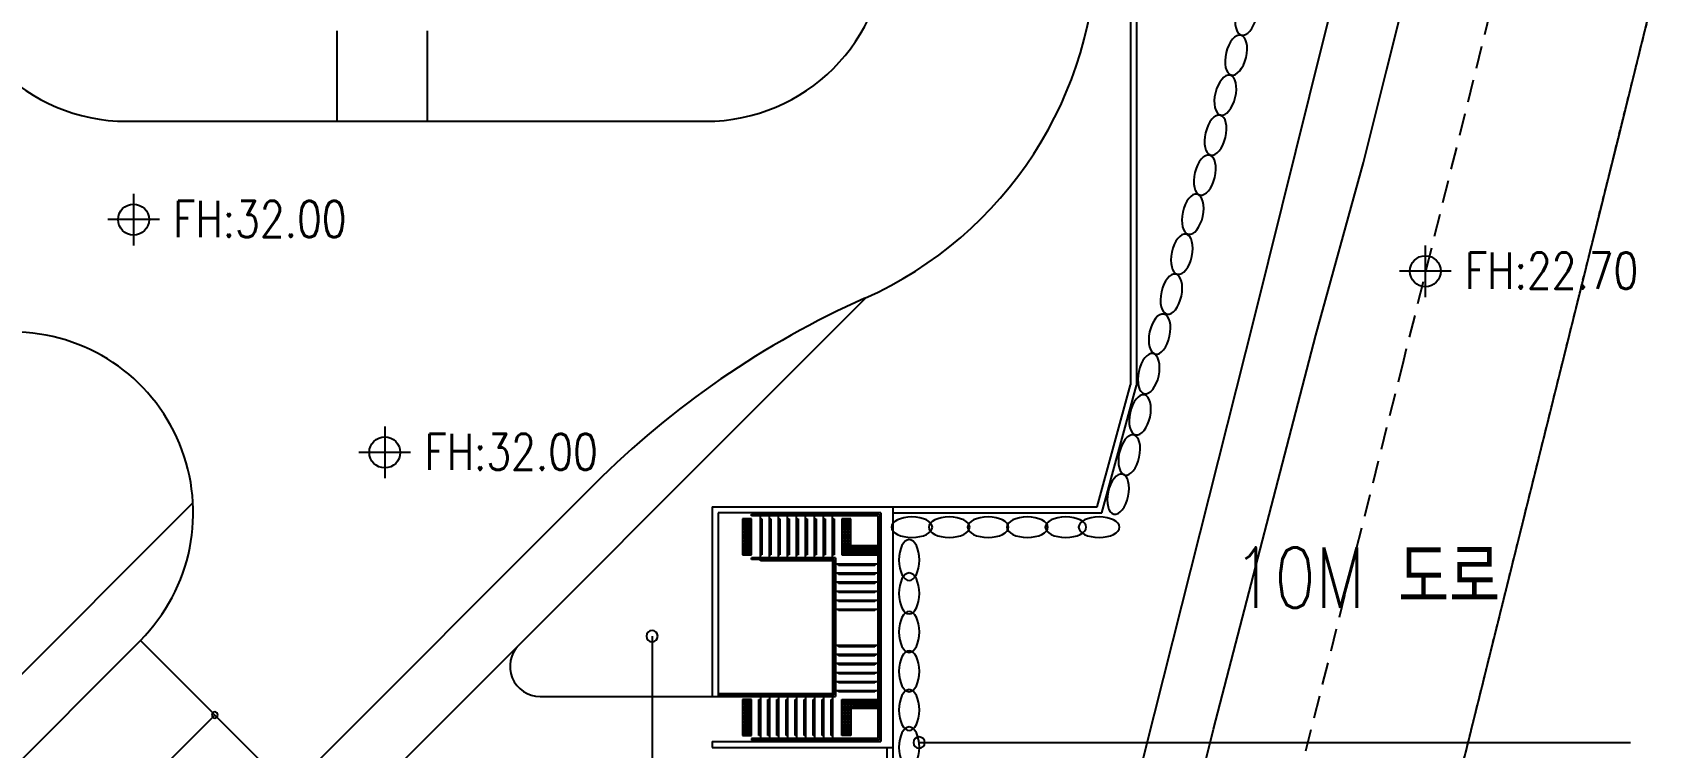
# Model space of a CAD drawing. Header units: millimetres. Extents: x 1145859089 to 1147511753, y -1047484727 to -1047247487.
# Drawn here: x 1146976145 to 1147029922, y -1047426569 to -1047402818 of the extents above; entities that cross this region are included whole.
import ezdxf
from ezdxf.enums import TextEntityAlignment as Align
from ezdxf.xclip import XClip

# ---------------------------------------------------------------- set-up
doc = ezdxf.new("R2010")
doc.units = ezdxf.units.MM
doc.header["$LTSCALE"] = 100
doc.header["$MEASUREMENT"] = 0
doc.header["$XCLIPFRAME"] = 2
doc.linetypes.add('단지배치도$0$HID', pattern=[2.3, 1.5, -0.8])
doc.linetypes.add('단지배치도$0$PHANTOM', pattern=[2.5, 1.25, -0.25, 0.25, -0.25, 0.25, -0.25])
doc.layers.get('0').update_dxf_attribs({"linetype": 'CONTINUOUS'})
for name, color, linetype in [('XREF', 135, 'CONTINUOUS'), ('단지배치도$0$S240910', 33, 'CONTINUOUS'), ('단지배치도$0$W240910', 135, 'CONTINUOUS')]:
    doc.layers.add(name, color=color, linetype=linetype)
doc.styles.add('단지배치도$0$WS1', font='romans.shx', dxfattribs={"width": 0.8, "bigfont": 'whgtxt.shx'})

# ---------------------------------------------------------------- blocks, each defined once
blk = doc.blocks.new('단지배치도$0$zw$9902')
at = {"layer": '단지배치도$0$W240910'}
for p, q in [((82901, -21000, 1673713), (82901, -43151, 1673713)), ((83101, -21200, 1673713), (83101, -43178, 1673713)), ((89305, -31741), (91163, -24270)), ((91405, -32719), (93076, -25997)), ((56520, -31400, 0), (56520, -34400, 0)), ((59520, -31400, 0), (59520, -34400, 0)), ((87031, -40875), (89305, -31741)), ((90646, -35773), (91405, -32719)), ((49540, -34400, 0), (68781, -34400, 0)), ((89055, -41502), (90646, -35773)), ((49768, -36808), (49768, -38522)), ((50625, -37665), (48911, -37665)), ((92696, -38522), (92696, -40236)), ((93554, -39379), (91839, -39379)), ((74104, -40260, 0), (45683, -68681, 0)), ((83696, -54081), (87031, -40875)), ((85653, -54592), (89055, -41502)), ((81788, -47200, 1673713), (82901, -43151, 1673713)), ((81941, -47400, 1673713), (83101, -43178, 1673713)), ((58118, -44539), (58118, -46254)), ((58975, -45397), (57260, -45397)), ((65074, -46462, 0), (43925, -67611, 0)), ((51742, -47066, 0), (29793, -69015)), ((69000, -47200), (81788, -47200)), ((69000, -47200), (69000, -53500)), ((75000, -47200), (75000, -71700)), ((69200, -47400), (69200, -53500)), ((74600, -47400), (69200, -47400)), ((70300, -47600), (70000, -47600)), ((70000, -47600), (70000, -47900)), ((74550, -47450), (70300, -47450)), ((70300, -47500), (70300, -47450)), ((74500, -47500), (70300, -47500)), ((70300, -47900), (70300, -47600)), ((70600, -47450), (70600, -47400)), ((70600, -48900), (70600, -47500)), ((70600, -47600), (70650, -47600)), ((70650, -47600), (70650, -48800)), ((70900, -47450), (70900, -47400)), ((70900, -48900), (70900, -47500)), ((70900, -47600), (70950, -47600)), ((70950, -47600), (70950, -48800)), ((71200, -47450), (71200, -47400)), ((71200, -48900), (71200, -47500)), ((71200, -47600), (71250, -47600)), ((71250, -47600), (71250, -48800)), ((71500, -47450), (71500, -47400)), ((71500, -48900), (71500, -47500)), ((71500, -47600), (71550, -47600)), ((71550, -47600), (71550, -48800)), ((71800, -47450), (71800, -47400)), ((71800, -48900), (71800, -47500)), ((71800, -47600), (71850, -47600)), ((71850, -47600), (71850, -48800)), ((72100, -47450), (72100, -47400)), ((72100, -48900), (72100, -47500)), ((72100, -47600), (72150, -47600)), ((72150, -47600), (72150, -48800)), ((72400, -47450), (72400, -47400)), ((72400, -48900), (72400, -47500)), ((72400, -47600), (72450, -47600)), ((72450, -47600), (72450, -48800)), ((72700, -47450), (72700, -47400)), ((72700, -48900), (72700, -47500)), ((72700, -47600), (72750, -47600)), ((72750, -47600), (72750, -48800)), ((73000, -47450), (73000, -47400)), ((73000, -48900), (73000, -47500)), ((73000, -47600), (73050, -47600)), ((73050, -47600), (73050, -48800)), ((73600, -47600), (73300, -47600)), ((73300, -47600), (73300, -47900)), ((73600, -47900), (73600, -47600)), ((74500, -47500), (74500, -54900)), ((74550, -47450), (74550, -54950)), ((74600, -47400), (74600, -55000)), ((75000, -47400), (81941, -47400)), ((70300, -47900), (70000, -47900)), ((70000, -47900), (70000, -48200)), ((70000, -47900), (70300, -47900)), ((70300, -48200), (70000, -48200)), ((70000, -48200), (70000, -48500)), ((70000, -48200), (70300, -48200)), ((70300, -48200), (70300, -47900)), ((70300, -48500), (70300, -48200)), ((73600, -47900), (73300, -47900)), ((73300, -47900), (73300, -48200)), ((73300, -47900), (73600, -47900)), ((73600, -48200), (73300, -48200)), ((73300, -48200), (73300, -48500)), ((73300, -48200), (73600, -48200)), ((73600, -48200), (73600, -47900)), ((73600, -48500), (73600, -48200)), ((70300, -48500), (70000, -48500)), ((70000, -48500), (70000, -48800)), ((70000, -48500), (70300, -48500)), ((70000, -48800), (70300, -48800)), ((70300, -48800), (70300, -48500)), ((73100, -48900), (70300, -48900)), ((70300, -48950), (70300, -48900)), ((70650, -48800), (70600, -48800)), ((70950, -48800), (70900, -48800)), ((71250, -48800), (71200, -48800)), ((71550, -48800), (71500, -48800)), ((71850, -48800), (71800, -48800)), ((72150, -48800), (72100, -48800)), ((72450, -48800), (72400, -48800)), ((72750, -48800), (72700, -48800)), ((73050, -48800), (73000, -48800)), ((73100, -48900), (73100, -53500)), ((73600, -48500), (73300, -48500)), ((73300, -48500), (73300, -48800)), ((73300, -48500), (73600, -48500)), ((73300, -48800), (73600, -48800)), ((73600, -48800), (73600, -48500)), ((73900, -48500), (73600, -48500)), ((73600, -48500), (73600, -48800)), ((73600, -48800), (73900, -48800)), ((73900, -48800), (73900, -48500)), ((74200, -48500), (73900, -48500)), ((73900, -48500), (73900, -48800)), ((73900, -48800), (74200, -48800)), ((74200, -48800), (74200, -48500)), ((74500, -48500), (74200, -48500)), ((74200, -48500), (74200, -48800)), ((74200, -48800), (74500, -48800)), ((74500, -48800), (74500, -48500)), ((73050, -48950), (70300, -48950)), ((70600, -49000), (70600, -48950)), ((73000, -49000), (70600, -49000)), ((70900, -49000), (70900, -48950)), ((71200, -49000), (71200, -48950)), ((71500, -49000), (71500, -48950)), ((71800, -49000), (71800, -48950)), ((72100, -49000), (72100, -48950)), ((72400, -49000), (72400, -48950)), ((72700, -49000), (72700, -48950)), ((73000, -49000), (73000, -48950)), ((73000, -49000), (73000, -53400)), ((73000, -49100), (73050, -49100)), ((73000, -49400), (73050, -49400)), ((73050, -48950), (73050, -53450)), ((73100, -49100), (74500, -49100)), ((73100, -49400), (74500, -49400)), ((73200, -49150), (73200, -49100)), ((74400, -49150), (73200, -49150)), ((73200, -49450), (73200, -49400)), ((74400, -49450), (73200, -49450)), ((74400, -49100), (74400, -49150)), ((74400, -49400), (74400, -49450)), ((74550, -49100), (74600, -49100)), ((74550, -49400), (74600, -49400)), ((73000, -49700), (73050, -49700)), ((73000, -50000), (73050, -50000)), ((73100, -49700), (74500, -49700)), ((73100, -50000), (74500, -50000)), ((73200, -49750), (73200, -49700)), ((74400, -49750), (73200, -49750)), ((73200, -50050), (73200, -50000)), ((74400, -49700), (74400, -49750)), ((74400, -50000), (74400, -50050)), ((74550, -49700), (74600, -49700)), ((74550, -50000), (74600, -50000)), ((73000, -50300), (73050, -50300)), ((73100, -50300), (74500, -50300)), ((74400, -50050), (73200, -50050)), ((73200, -50350), (73200, -50300)), ((74400, -50350), (73200, -50350)), ((74400, -50300), (74400, -50350)), ((74550, -50300), (74600, -50300)), ((73000, -50600), (73050, -50600)), ((73100, -50600), (74500, -50600)), ((73200, -50650), (73200, -50600)), ((74400, -50650), (73200, -50650)), ((74400, -50600), (74400, -50650)), ((74550, -50600), (74600, -50600)), ((49994, -51643, 0), (34370, -67267)), ((49994, -51643, 0), (54943, -56592, 0)), ((73000, -51800), (73050, -51800)), ((73000, -52100), (73050, -52100)), ((73100, -51800), (74500, -51800)), ((73100, -52100), (74500, -52100)), ((73200, -51850), (73200, -51800)), ((74400, -51850), (73200, -51850)), ((73200, -52150), (73200, -52100)), ((74400, -52150), (73200, -52150)), ((74400, -51800), (74400, -51850)), ((74400, -52100), (74400, -52150)), ((74550, -51800), (74600, -51800)), ((74550, -52100), (74600, -52100)), ((73000, -52400), (73050, -52400)), ((73000, -52700), (73050, -52700)), ((73100, -52400), (74500, -52400)), ((73100, -52700), (74500, -52700)), ((73200, -52450), (73200, -52400)), ((74400, -52450), (73200, -52450)), ((73200, -52750), (73200, -52700)), ((74400, -52400), (74400, -52450)), ((74400, -52700), (74400, -52750)), ((74550, -52400), (74600, -52400)), ((74550, -52700), (74600, -52700)), ((73000, -53000), (73050, -53000)), ((73100, -53000), (74500, -53000)), ((74400, -52750), (73200, -52750)), ((73200, -53050), (73200, -53000)), ((74400, -53050), (73200, -53050)), ((74400, -53000), (74400, -53050)), ((74550, -53000), (74600, -53000)), ((63278, -53500, 0), (69000, -53500, 0)), ((69000, -53500), (69200, -53500)), ((69000, -53500), (69200, -53500)), ((69200, -53400), (73000, -53400)), ((69200, -53450), (73050, -53450)), ((69200, -53500), (73100, -53500)), ((70300, -53600), (70000, -53600)), ((70000, -53600), (70000, -53900)), ((70300, -53900), (70300, -53600)), ((70550, -54800), (70550, -53600)), ((70550, -53600), (70600, -53600)), ((70600, -53400), (70600, -53450)), ((70600, -53500), (70600, -54900)), ((70850, -54800), (70850, -53600)), ((70850, -53600), (70900, -53600)), ((70900, -53400), (70900, -53450)), ((70900, -53500), (70900, -54900)), ((71150, -54800), (71150, -53600)), ((71150, -53600), (71200, -53600)), ((71200, -53400), (71200, -53450)), ((71200, -53500), (71200, -54900)), ((71450, -54800), (71450, -53600)), ((71450, -53600), (71500, -53600)), ((71500, -53400), (71500, -53450)), ((71500, -53500), (71500, -54900)), ((71750, -54800), (71750, -53600)), ((71750, -53600), (71800, -53600)), ((71800, -53400), (71800, -53450)), ((71800, -53500), (71800, -54900)), ((72050, -54800), (72050, -53600)), ((72050, -53600), (72100, -53600)), ((72100, -53400), (72100, -53450)), ((72100, -53500), (72100, -54900)), ((72350, -54800), (72350, -53600)), ((72350, -53600), (72400, -53600)), ((72400, -53400), (72400, -53450)), ((72400, -53500), (72400, -54900)), ((72650, -54800), (72650, -53600)), ((72650, -53600), (72700, -53600)), ((72700, -53400), (72700, -53450)), ((72700, -53500), (72700, -54900)), ((72950, -54800), (72950, -53600)), ((72950, -53600), (73000, -53600)), ((73000, -53300), (73000, -53350)), ((73000, -53300), (73000, -53350)), ((73000, -53300), (73050, -53300)), ((73000, -53400), (73000, -53450)), ((73000, -53500), (73000, -54900)), ((73100, -53300), (74500, -53300)), ((73200, -53350), (73200, -53300)), ((74400, -53350), (73200, -53350)), ((73300, -53900), (73300, -53600)), ((73300, -53600), (73600, -53600)), ((73600, -53600), (73600, -53900)), ((73600, -53900), (73600, -53600)), ((73600, -53600), (73900, -53600)), ((73900, -53600), (73900, -53900)), ((73900, -53900), (73900, -53600)), ((73900, -53600), (74200, -53600)), ((74200, -53600), (74200, -53900)), ((74200, -53900), (74200, -53600)), ((74200, -53600), (74500, -53600)), ((74400, -53300), (74400, -53350)), ((74500, -53600), (74500, -53900)), ((74550, -53300), (74600, -53300)), ((52469, -54117, 0), (41862, -64724, 0)), ((70300, -53900), (70000, -53900)), ((70000, -53900), (70000, -54200)), ((70000, -53900), (70300, -53900)), ((70300, -54200), (70000, -54200)), ((70000, -54200), (70000, -54500)), ((70000, -54200), (70300, -54200)), ((70300, -54200), (70300, -53900)), ((70300, -54500), (70300, -54200)), ((73600, -53900), (73300, -53900)), ((73300, -54200), (73300, -53900)), ((73300, -53900), (73600, -53900)), ((73600, -54200), (73300, -54200)), ((73300, -54500), (73300, -54200)), ((73300, -54200), (73600, -54200)), ((73600, -53900), (73600, -54200)), ((73900, -53900), (73600, -53900)), ((73600, -54200), (73600, -54500)), ((74200, -53900), (73900, -53900)), ((74500, -53900), (74200, -53900)), ((80724, -65933), (83696, -54081)), ((70300, -54500), (70000, -54500)), ((70000, -54500), (70000, -54800)), ((70000, -54500), (70300, -54500)), ((70000, -54800), (70300, -54800)), ((70300, -54800), (70300, -54500)), ((70600, -54800), (70550, -54800)), ((70900, -54800), (70850, -54800)), ((71200, -54800), (71150, -54800)), ((71500, -54800), (71450, -54800)), ((71800, -54800), (71750, -54800)), ((72100, -54800), (72050, -54800)), ((72400, -54800), (72350, -54800)), ((72700, -54800), (72650, -54800)), ((73000, -54800), (72950, -54800)), ((73600, -54500), (73300, -54500)), ((73300, -54800), (73300, -54500)), ((73300, -54500), (73600, -54500)), ((73600, -54800), (73300, -54800)), ((73600, -54500), (73600, -54800)), ((82703, -66390), (85653, -54592)), ((69000, -55000), (74600, -55000)), ((69000, -55000), (69000, -55200)), ((69000, -55200), (74800, -55200)), ((69000, -55200), (75000, -55200)), ((74500, -54900), (70300, -54900)), ((70300, -54900), (70300, -54950)), ((74550, -54950), (70300, -54950)), ((70600, -54950), (70600, -55000)), ((70600, -54950), (70600, -55000)), ((70900, -54950), (70900, -55000)), ((70900, -54950), (70900, -55000)), ((71200, -54950), (71200, -55000)), ((71200, -54950), (71200, -55000)), ((71500, -54950), (71500, -55000)), ((71500, -54950), (71500, -55000)), ((71800, -54950), (71800, -55000)), ((71800, -54950), (71800, -55000)), ((72100, -54950), (72100, -55000)), ((72100, -54950), (72100, -55000)), ((72400, -54950), (72400, -55000)), ((72400, -54950), (72400, -55000)), ((72700, -54950), (72700, -55000)), ((72700, -54950), (72700, -55000)), ((73000, -54950), (73000, -55000)), ((73000, -54950), (73000, -55000)), ((74800, -55200, 1673713), (74800, -71500, 1673713)), ((75874, -55032), (99517, -55032))]:
    blk.add_line(p, q, dxfattribs=at)
at = {"layer": '단지배치도$0$W240910', "linetype": '단지배치도$0$HID', "ltscale": 5}
for p, q in [((95673, -27454), (91970, -42340)), ((91970, -42340), (88717, -55323))]:
    blk.add_line(p, q, dxfattribs=at)
at = {"layer": '단지배치도$0$W240910', "ltscale": 10}
for p, q in [((99177, -34683), (100183, -30637)), ((96910, -43806), (99177, -34683)), ((93738, -56565), (96910, -43806))]:
    blk.add_line(p, q, dxfattribs=at)
at = {"layer": '단지배치도$0$W240910', "linetype": '단지배치도$0$PHANTOM'}
for p, q in [((99177, -34683), (100183, -30637)), ((96910, -43806), (99177, -34683)), ((93738, -56565), (96910, -43806))]:
    blk.add_line(p, q, dxfattribs=at)
at = {"layer": '단지배치도$0$W240910', "ltscale": 5}
blk.add_line((67000, -51500), (67000, -67682), dxfattribs=at)
at = {"layer": '단지배치도$0$W240910'}
for centre, radius in [((49768, -37665), 514), ((92696, -39379), 514), ((58118, -45397), 514), ((70025, -47625), 10), ((70025, -47675), 10), ((70025, -47725), 10), ((70025, -47775), 10), ((70025, -47825), 10), ((70075, -47625), 10), ((70075, -47675), 10), ((70075, -47725), 10), ((70075, -47775), 10), ((70075, -47825), 10), ((70125, -47625), 10), ((70125, -47675), 10), ((70125, -47725), 10), ((70125, -47775), 10), ((70125, -47825), 10), ((70175, -47625), 10), ((70175, -47675), 10), ((70175, -47725), 10), ((70175, -47775), 10), ((70175, -47825), 10), ((70225, -47625), 10), ((70225, -47675), 10), ((70225, -47725), 10), ((70225, -47775), 10), ((70225, -47825), 10), ((70275, -47625), 10), ((70275, -47675), 10), ((70275, -47725), 10), ((70275, -47775), 10), ((70275, -47825), 10), ((73325, -47625), 10), ((73325, -47675), 10), ((73325, -47725), 10), ((73325, -47775), 10), ((73325, -47825), 10), ((73375, -47625), 10), ((73375, -47675), 10), ((73375, -47725), 10), ((73375, -47775), 10), ((73375, -47825), 10), ((73425, -47625), 10), ((73425, -47675), 10), ((73425, -47725), 10), ((73425, -47775), 10), ((73425, -47825), 10), ((73475, -47625), 10), ((73475, -47675), 10), ((73475, -47725), 10), ((73475, -47775), 10), ((73475, -47825), 10), ((73525, -47625), 10), ((73525, -47675), 10), ((73525, -47725), 10), ((73525, -47775), 10), ((73525, -47825), 10), ((73575, -47625), 10), ((73575, -47675), 10), ((73575, -47725), 10), ((73575, -47775), 10), ((73575, -47825), 10), ((70025, -47875), 10), ((70025, -47925), 10), ((70025, -47975), 10), ((70025, -48025), 10), ((70025, -48075), 10), ((70025, -48125), 10), ((70025, -48175), 10), ((70025, -48225), 10), ((70025, -48275), 10), ((70025, -48325), 10), ((70025, -48375), 10), ((70075, -47875), 10), ((70075, -47925), 10), ((70075, -47975), 10), ((70075, -48025), 10), ((70075, -48075), 10), ((70075, -48125), 10), ((70075, -48175), 10), ((70075, -48225), 10), ((70075, -48275), 10), ((70075, -48325), 10), ((70075, -48375), 10), ((70125, -47875), 10), ((70125, -47925), 10), ((70125, -47975), 10), ((70125, -48025), 10), ((70125, -48075), 10), ((70125, -48125), 10), ((70125, -48175), 10), ((70125, -48225), 10), ((70125, -48275), 10), ((70125, -48325), 10), ((70125, -48375), 10), ((70175, -47875), 10), ((70175, -47925), 10), ((70175, -47975), 10), ((70175, -48025), 10), ((70175, -48075), 10), ((70175, -48125), 10), ((70175, -48175), 10), ((70175, -48225), 10), ((70175, -48275), 10), ((70175, -48325), 10), ((70175, -48375), 10), ((70225, -47875), 10), ((70225, -47925), 10), ((70225, -47975), 10), ((70225, -48025), 10), ((70225, -48075), 10), ((70225, -48125), 10), ((70225, -48175), 10), ((70225, -48225), 10), ((70225, -48275), 10), ((70225, -48325), 10), ((70225, -48375), 10), ((70275, -47875), 10), ((70275, -47925), 10), ((70275, -47975), 10), ((70275, -48025), 10), ((70275, -48075), 10), ((70275, -48125), 10), ((70275, -48175), 10), ((70275, -48225), 10), ((70275, -48275), 10), ((70275, -48325), 10), ((70275, -48375), 10), ((73325, -47875), 10), ((73325, -47925), 10), ((73325, -47975), 10), ((73325, -48025), 10), ((73325, -48075), 10), ((73325, -48125), 10), ((73325, -48175), 10), ((73325, -48225), 10), ((73325, -48275), 10), ((73325, -48325), 10), ((73325, -48375), 10), ((73375, -47875), 10), ((73375, -47925), 10), ((73375, -47975), 10), ((73375, -48025), 10), ((73375, -48075), 10), ((73375, -48125), 10), ((73375, -48175), 10), ((73375, -48225), 10), ((73375, -48275), 10), ((73375, -48325), 10), ((73375, -48375), 10), ((73425, -47875), 10), ((73425, -47925), 10), ((73425, -47975), 10), ((73425, -48025), 10), ((73425, -48075), 10), ((73425, -48125), 10), ((73425, -48175), 10), ((73425, -48225), 10), ((73425, -48275), 10), ((73425, -48325), 10), ((73425, -48375), 10), ((73475, -47875), 10), ((73475, -47925), 10), ((73475, -47975), 10), ((73475, -48025), 10), ((73475, -48075), 10), ((73475, -48125), 10), ((73475, -48175), 10), ((73475, -48225), 10), ((73475, -48275), 10), ((73475, -48325), 10), ((73475, -48375), 10), ((73525, -47875), 10), ((73525, -47925), 10), ((73525, -47975), 10), ((73525, -48025), 10), ((73525, -48075), 10), ((73525, -48125), 10), ((73525, -48175), 10), ((73525, -48225), 10), ((73525, -48275), 10), ((73525, -48325), 10), ((73525, -48375), 10), ((73575, -47875), 10), ((73575, -47925), 10), ((73575, -47975), 10), ((73575, -48025), 10), ((73575, -48075), 10), ((73575, -48125), 10), ((73575, -48175), 10), ((73575, -48225), 10), ((73575, -48275), 10), ((73575, -48325), 10), ((73575, -48375), 10), ((70025, -48425), 10), ((70025, -48475), 10), ((70025, -48525), 10), ((70025, -48575), 10), ((70025, -48625), 10), ((70025, -48675), 10), ((70025, -48725), 10), ((70025, -48775), 10), ((70075, -48425), 10), ((70075, -48475), 10), ((70075, -48525), 10), ((70075, -48575), 10), ((70075, -48625), 10), ((70075, -48675), 10), ((70075, -48725), 10), ((70075, -48775), 10), ((70125, -48425), 10), ((70125, -48475), 10), ((70125, -48525), 10), ((70125, -48575), 10), ((70125, -48625), 10), ((70125, -48675), 10), ((70125, -48725), 10), ((70125, -48775), 10), ((70175, -48425), 10), ((70175, -48475), 10), ((70175, -48525), 10), ((70175, -48575), 10), ((70175, -48625), 10), ((70175, -48675), 10), ((70175, -48725), 10), ((70175, -48775), 10), ((70225, -48425), 10), ((70225, -48475), 10), ((70225, -48525), 10), ((70225, -48575), 10), ((70225, -48625), 10), ((70225, -48675), 10), ((70225, -48725), 10), ((70225, -48775), 10), ((70275, -48425), 10), ((70275, -48475), 10), ((70275, -48525), 10), ((70275, -48575), 10), ((70275, -48625), 10), ((70275, -48675), 10), ((70275, -48725), 10), ((70275, -48775), 10), ((73325, -48425), 10), ((73325, -48475), 10), ((73325, -48525), 10), ((73325, -48575), 10), ((73325, -48625), 10), ((73325, -48675), 10), ((73325, -48725), 10), ((73325, -48775), 10), ((73375, -48425), 10), ((73375, -48475), 10), ((73375, -48525), 10), ((73375, -48575), 10), ((73375, -48625), 10), ((73375, -48675), 10), ((73375, -48725), 10), ((73375, -48775), 10), ((73425, -48425), 10), ((73425, -48475), 10), ((73425, -48525), 10), ((73425, -48575), 10), ((73425, -48625), 10), ((73425, -48675), 10), ((73425, -48725), 10), ((73425, -48775), 10), ((73475, -48425), 10), ((73475, -48475), 10), ((73475, -48525), 10), ((73475, -48575), 10), ((73475, -48625), 10), ((73475, -48675), 10), ((73475, -48725), 10), ((73475, -48775), 10), ((73525, -48425), 10), ((73525, -48475), 10), ((73525, -48525), 10), ((73525, -48575), 10), ((73525, -48625), 10), ((73525, -48675), 10), ((73525, -48725), 10), ((73525, -48775), 10), ((73575, -48425), 10), ((73575, -48475), 10), ((73575, -48525), 10), ((73575, -48575), 10), ((73575, -48625), 10), ((73575, -48675), 10), ((73575, -48725), 10), ((73575, -48775), 10), ((73625, -48525), 10), ((73625, -48575), 10), ((73625, -48625), 10), ((73625, -48675), 10), ((73625, -48725), 10), ((73625, -48775), 10), ((73675, -48525), 10), ((73675, -48575), 10), ((73675, -48625), 10), ((73675, -48675), 10), ((73675, -48725), 10), ((73675, -48775), 10), ((73725, -48525), 10), ((73725, -48575), 10), ((73725, -48625), 10), ((73725, -48675), 10), ((73725, -48725), 10), ((73725, -48775), 10), ((73775, -48525), 10), ((73775, -48575), 10), ((73775, -48625), 10), ((73775, -48675), 10), ((73775, -48725), 10), ((73775, -48775), 10), ((73825, -48525), 10), ((73825, -48575), 10), ((73825, -48625), 10), ((73825, -48675), 10), ((73825, -48725), 10), ((73825, -48775), 10), ((73875, -48525), 10), ((73875, -48575), 10), ((73875, -48625), 10), ((73875, -48675), 10), ((73875, -48725), 10), ((73875, -48775), 10), ((73925, -48525), 10), ((73925, -48575), 10), ((73925, -48625), 10), ((73925, -48675), 10), ((73925, -48725), 10), ((73925, -48775), 10), ((73975, -48525), 10), ((73975, -48575), 10), ((73975, -48625), 10), ((73975, -48675), 10), ((73975, -48725), 10), ((73975, -48775), 10), ((74025, -48525), 10), ((74025, -48575), 10), ((74025, -48625), 10), ((74025, -48675), 10), ((74025, -48725), 10), ((74025, -48775), 10), ((74075, -48525), 10), ((74075, -48575), 10), ((74075, -48625), 10), ((74075, -48675), 10), ((74075, -48725), 10), ((74075, -48775), 10), ((74125, -48525), 10), ((74125, -48575), 10), ((74125, -48625), 10), ((74125, -48675), 10), ((74125, -48725), 10), ((74125, -48775), 10), ((74175, -48525), 10), ((74175, -48575), 10), ((74175, -48625), 10), ((74175, -48675), 10), ((74175, -48725), 10), ((74175, -48775), 10), ((74225, -48525), 10), ((74225, -48575), 10), ((74225, -48625), 10), ((74225, -48675), 10), ((74225, -48725), 10), ((74225, -48775), 10), ((74275, -48525), 10), ((74275, -48575), 10), ((74275, -48625), 10), ((74275, -48675), 10), ((74275, -48725), 10), ((74275, -48775), 10), ((74325, -48525), 10), ((74325, -48575), 10), ((74325, -48625), 10), ((74325, -48675), 10), ((74325, -48725), 10), ((74325, -48775), 10), ((74375, -48525), 10), ((74375, -48575), 10), ((74375, -48625), 10), ((74375, -48675), 10), ((74375, -48725), 10), ((74375, -48775), 10), ((74425, -48525), 10), ((74425, -48575), 10), ((74425, -48625), 10), ((74425, -48675), 10), ((74425, -48725), 10), ((74425, -48775), 10), ((74475, -48525), 10), ((74475, -48575), 10), ((74475, -48625), 10), ((74475, -48675), 10), ((74475, -48725), 10), ((74475, -48775), 10), ((70025, -53625), 10), ((70025, -53675), 10), ((70025, -53725), 10), ((70025, -53775), 10), ((70075, -53625), 10), ((70075, -53675), 10), ((70075, -53725), 10), ((70075, -53775), 10), ((70125, -53625), 10), ((70125, -53675), 10), ((70125, -53725), 10), ((70125, -53775), 10), ((70175, -53625), 10), ((70175, -53675), 10), ((70175, -53725), 10), ((70175, -53775), 10), ((70225, -53625), 10), ((70225, -53675), 10), ((70225, -53725), 10), ((70225, -53775), 10), ((70275, -53625), 10), ((70275, -53675), 10), ((70275, -53725), 10), ((70275, -53775), 10), ((73325, -53625), 10), ((73325, -53675), 10), ((73325, -53725), 10), ((73325, -53775), 10), ((73375, -53625), 10), ((73375, -53675), 10), ((73375, -53725), 10), ((73375, -53775), 10), ((73425, -53625), 10), ((73425, -53675), 10), ((73425, -53725), 10), ((73425, -53775), 10), ((73475, -53625), 10), ((73475, -53675), 10), ((73475, -53725), 10), ((73475, -53775), 10), ((73525, -53625), 10), ((73525, -53675), 10), ((73525, -53725), 10), ((73525, -53775), 10), ((73575, -53625), 10), ((73575, -53675), 10), ((73575, -53725), 10), ((73575, -53775), 10), ((73625, -53625), 10), ((73625, -53675), 10), ((73625, -53725), 10), ((73625, -53775), 10), ((73675, -53625), 10), ((73675, -53675), 10), ((73675, -53725), 10), ((73675, -53775), 10), ((73725, -53625), 10), ((73725, -53675), 10), ((73725, -53725), 10), ((73725, -53775), 10), ((73775, -53625), 10), ((73775, -53675), 10), ((73775, -53725), 10), ((73775, -53775), 10), ((73825, -53625), 10), ((73825, -53675), 10), ((73825, -53725), 10), ((73825, -53775), 10), ((73875, -53625), 10), ((73875, -53675), 10), ((73875, -53725), 10), ((73875, -53775), 10), ((73925, -53625), 10), ((73925, -53675), 10), ((73925, -53725), 10), ((73925, -53775), 10), ((73975, -53625), 10), ((73975, -53675), 10), ((73975, -53725), 10), ((73975, -53775), 10), ((74025, -53625), 10), ((74025, -53675), 10), ((74025, -53725), 10), ((74025, -53775), 10), ((74075, -53625), 10), ((74075, -53675), 10), ((74075, -53725), 10), ((74075, -53775), 10), ((74125, -53625), 10), ((74125, -53675), 10), ((74125, -53725), 10), ((74125, -53775), 10), ((74175, -53625), 10), ((74175, -53675), 10), ((74175, -53725), 10), ((74175, -53775), 10), ((74225, -53625), 10), ((74225, -53675), 10), ((74225, -53725), 10), ((74225, -53775), 10), ((74275, -53625), 10), ((74275, -53675), 10), ((74275, -53725), 10), ((74275, -53775), 10), ((74325, -53625), 10), ((74325, -53675), 10), ((74325, -53725), 10), ((74325, -53775), 10), ((74375, -53625), 10), ((74375, -53675), 10), ((74375, -53725), 10), ((74375, -53775), 10), ((74425, -53625), 10), ((74425, -53675), 10), ((74425, -53725), 10), ((74425, -53775), 10), ((74475, -53625), 10), ((74475, -53675), 10), ((74475, -53725), 10), ((74475, -53775), 10), ((70025, -53825), 10), ((70025, -53875), 10), ((70025, -53925), 10), ((70025, -53975), 10), ((70025, -54025), 10), ((70025, -54075), 10), ((70025, -54125), 10), ((70025, -54175), 10), ((70025, -54225), 10), ((70025, -54275), 10), ((70025, -54325), 10), ((70075, -53825), 10), ((70075, -53875), 10), ((70075, -53925), 10), ((70075, -53975), 10), ((70075, -54025), 10), ((70075, -54075), 10), ((70075, -54125), 10), ((70075, -54175), 10), ((70075, -54225), 10), ((70075, -54275), 10), ((70075, -54325), 10), ((70125, -53825), 10), ((70125, -53875), 10), ((70125, -53925), 10), ((70125, -53975), 10), ((70125, -54025), 10), ((70125, -54075), 10), ((70125, -54125), 10), ((70125, -54175), 10), ((70125, -54225), 10), ((70125, -54275), 10), ((70125, -54325), 10), ((70175, -53825), 10), ((70175, -53875), 10), ((70175, -53925), 10), ((70175, -53975), 10), ((70175, -54025), 10), ((70175, -54075), 10), ((70175, -54125), 10), ((70175, -54175), 10), ((70175, -54225), 10), ((70175, -54275), 10), ((70175, -54325), 10), ((70225, -53825), 10), ((70225, -53875), 10), ((70225, -53925), 10), ((70225, -53975), 10), ((70225, -54025), 10), ((70225, -54075), 10), ((70225, -54125), 10), ((70225, -54175), 10), ((70225, -54225), 10), ((70225, -54275), 10), ((70225, -54325), 10), ((70275, -53825), 10), ((70275, -53875), 10), ((70275, -53925), 10), ((70275, -53975), 10), ((70275, -54025), 10), ((70275, -54075), 10), ((70275, -54125), 10), ((70275, -54175), 10), ((70275, -54225), 10), ((70275, -54275), 10), ((70275, -54325), 10), ((73325, -53825), 10), ((73325, -53875), 10), ((73325, -53925), 10), ((73325, -53975), 10), ((73325, -54025), 10), ((73325, -54075), 10), ((73325, -54125), 10), ((73325, -54175), 10), ((73325, -54225), 10), ((73325, -54275), 10), ((73325, -54325), 10), ((73375, -53825), 10), ((73375, -53875), 10), ((73375, -53925), 10), ((73375, -53975), 10), ((73375, -54025), 10), ((73375, -54075), 10), ((73375, -54125), 10), ((73375, -54175), 10), ((73375, -54225), 10), ((73375, -54275), 10), ((73375, -54325), 10), ((73425, -53825), 10), ((73425, -53875), 10), ((73425, -53925), 10), ((73425, -53975), 10), ((73425, -54025), 10), ((73425, -54075), 10), ((73425, -54125), 10), ((73425, -54175), 10), ((73425, -54225), 10), ((73425, -54275), 10), ((73425, -54325), 10), ((73475, -53825), 10), ((73475, -53875), 10), ((73475, -53925), 10), ((73475, -53975), 10), ((73475, -54025), 10), ((73475, -54075), 10), ((73475, -54125), 10), ((73475, -54175), 10), ((73475, -54225), 10), ((73475, -54275), 10), ((73475, -54325), 10), ((73525, -53825), 10), ((73525, -53875), 10), ((73525, -53925), 10), ((73525, -53975), 10), ((73525, -54025), 10), ((73525, -54075), 10), ((73525, -54125), 10), ((73525, -54175), 10), ((73525, -54225), 10), ((73525, -54275), 10), ((73525, -54325), 10), ((73575, -53825), 10), ((73575, -53875), 10), ((73575, -53925), 10), ((73575, -53975), 10), ((73575, -54025), 10), ((73575, -54075), 10), ((73575, -54125), 10), ((73575, -54175), 10), ((73575, -54225), 10), ((73575, -54275), 10), ((73575, -54325), 10), ((73625, -53825), 10), ((73625, -53875), 10), ((73675, -53825), 10), ((73675, -53875), 10), ((73725, -53825), 10), ((73725, -53875), 10), ((73775, -53825), 10), ((73775, -53875), 10), ((73825, -53825), 10), ((73825, -53875), 10), ((73875, -53825), 10), ((73875, -53875), 10), ((73925, -53825), 10), ((73925, -53875), 10), ((73975, -53825), 10), ((73975, -53875), 10), ((74025, -53825), 10), ((74025, -53875), 10), ((74075, -53825), 10), ((74075, -53875), 10), ((74125, -53825), 10), ((74125, -53875), 10), ((74175, -53825), 10), ((74175, -53875), 10), ((74225, -53825), 10), ((74225, -53875), 10), ((74275, -53825), 10), ((74275, -53875), 10), ((74325, -53825), 10), ((74325, -53875), 10), ((74375, -53825), 10), ((74375, -53875), 10), ((74425, -53825), 10), ((74425, -53875), 10), ((74475, -53825), 10), ((74475, -53875), 10), ((70025, -54375), 10), ((70025, -54425), 10), ((70025, -54475), 10), ((70025, -54525), 10), ((70025, -54575), 10), ((70025, -54625), 10), ((70025, -54675), 10), ((70025, -54725), 10), ((70025, -54775), 10), ((70075, -54375), 10), ((70075, -54425), 10), ((70075, -54475), 10), ((70075, -54525), 10), ((70075, -54575), 10), ((70075, -54625), 10), ((70075, -54675), 10), ((70075, -54725), 10), ((70075, -54775), 10), ((70125, -54375), 10), ((70125, -54425), 10), ((70125, -54475), 10), ((70125, -54525), 10), ((70125, -54575), 10), ((70125, -54625), 10), ((70125, -54675), 10), ((70125, -54725), 10), ((70125, -54775), 10), ((70175, -54375), 10), ((70175, -54425), 10), ((70175, -54475), 10), ((70175, -54525), 10), ((70175, -54575), 10), ((70175, -54625), 10), ((70175, -54675), 10), ((70175, -54725), 10), ((70175, -54775), 10), ((70225, -54375), 10), ((70225, -54425), 10), ((70225, -54475), 10), ((70225, -54525), 10), ((70225, -54575), 10), ((70225, -54625), 10), ((70225, -54675), 10), ((70225, -54725), 10), ((70225, -54775), 10), ((70275, -54375), 10), ((70275, -54425), 10), ((70275, -54475), 10), ((70275, -54525), 10), ((70275, -54575), 10), ((70275, -54625), 10), ((70275, -54675), 10), ((70275, -54725), 10), ((70275, -54775), 10), ((73325, -54375), 10), ((73325, -54425), 10), ((73325, -54475), 10), ((73325, -54525), 10), ((73325, -54575), 10), ((73325, -54625), 10), ((73325, -54675), 10), ((73325, -54725), 10), ((73325, -54775), 10), ((73375, -54375), 10), ((73375, -54425), 10), ((73375, -54475), 10), ((73375, -54525), 10), ((73375, -54575), 10), ((73375, -54625), 10), ((73375, -54675), 10), ((73375, -54725), 10), ((73375, -54775), 10), ((73425, -54375), 10), ((73425, -54425), 10), ((73425, -54475), 10), ((73425, -54525), 10), ((73425, -54575), 10), ((73425, -54625), 10), ((73425, -54675), 10), ((73425, -54725), 10), ((73425, -54775), 10), ((73475, -54375), 10), ((73475, -54425), 10), ((73475, -54475), 10), ((73475, -54525), 10), ((73475, -54575), 10), ((73475, -54625), 10), ((73475, -54675), 10), ((73475, -54725), 10), ((73475, -54775), 10), ((73525, -54375), 10), ((73525, -54425), 10), ((73525, -54475), 10), ((73525, -54525), 10), ((73525, -54575), 10), ((73525, -54625), 10), ((73525, -54675), 10), ((73525, -54725), 10), ((73525, -54775), 10), ((73575, -54375), 10), ((73575, -54425), 10), ((73575, -54475), 10), ((73575, -54525), 10), ((73575, -54575), 10), ((73575, -54625), 10), ((73575, -54675), 10), ((73575, -54725), 10), ((73575, -54775), 10)]:
    blk.add_circle(centre, radius, dxfattribs=at)
for centre, radius, start, end in [((49540, -28400, 0), 6000, 180, 270), ((68781, -28400, 0), 6000, 270, 0), ((68781, -28400, 0), 13000, 294.0243, 0), ((86287, -67675, 0), 30000, 114.0243, 135), ((45751, -47400, 0), 6000, 315, 90), ((67000, -51500), 188, 0, 180), ((67000, -51500), 188, 180, 0), ((63278, -52500, 0), 1000, 135, 270), ((52469, -54117, 0), 100, 0, 180), ((52469, -54117, 0), 100, 180, 0), ((75874, -55032), 188, 0, 180), ((75874, -55032), 188, 180, 0)]:
    blk.add_arc(centre, radius, start, end, dxfattribs=at)
at = {"layer": '단지배치도$0$W240910', "extrusion": (0, 0, -1)}
for centre, major_axis in [((86745, -30880), (161, 661)), ((86745, -30880), (161, 661)), ((86407, -32202), (161, 661)), ((86407, -32202), (161, 661)), ((86051, -33532), (161, 661)), ((86051, -33532), (161, 661)), ((85723, -34859), (161, 661)), ((85723, -34859), (161, 661)), ((85368, -36185), (161, 661)), ((85368, -36185), (161, 661)), ((84968, -37486), (144, 665)), ((84968, -37486), (144, 665)), ((84604, -38815), (144, 665)), ((84604, -38815), (144, 665)), ((84256, -40138), (144, 665)), ((84256, -40138), (144, 665)), ((83867, -41468), (144, 665)), ((83867, -41468), (144, 665)), ((83505, -42781), (144, 665)), ((83505, -42781), (144, 665)), ((83215, -44149), (144, 665)), ((83215, -44149), (144, 665)), ((82858, -45483), (144, 665)), ((82858, -45483), (144, 665)), ((82488, -46782), (144, 665)), ((82488, -46782), (144, 665)), ((75634, -47880), (680, 0)), ((76874, -47880), (680, 0)), ((78165, -47880), (680, 0)), ((79471, -47880), (680, 0)), ((80747, -47880), (680, 0)), ((81855, -47880), (680, 0)), ((75543, -48973), (0, 680)), ((75543, -50081), (0, 680)), ((75543, -51357), (0, 680)), ((75543, -52663), (0, 680)), ((75543, -53954), (0, 680)), ((75543, -55194), (0, 680))]:
    blk.add_ellipse(centre, major_axis=major_axis, ratio=0.5, dxfattribs=at)
at = {"layer": '단지배치도$0$S240910', "style": '단지배치도$0$WS1', "width": 0.8}
for s, p in [('FH:32.00', (51086, -38247)), ('FH:22.70', (94014, -39961)), ('FH:32.00', (59435, -45979))]:
    blk.add_text(s, height=1200, dxfattribs=at).set_placement(p)
blk.add_text('10M 도로', height=2000, dxfattribs=at).set_placement((90742, -50554), align=Align.CENTER)
blk = doc.blocks.new('단지배치도')
blk.add_blockref('단지배치도$0$zw$9902', (141034, 142437))

msp = doc.modelspace()

# ---------------------------------------------------------------- block references
at = {"layer": 'XREF'}
ref = msp.add_blockref('단지배치도', (1146788705.034274, -1047513806.462535), dxfattribs=at)
XClip(ref).set_block_clipping_path([(72982.4064819524, 34919.7593965302), (360382.4067475507, 255319.7593436702)])

doc.saveas('drawing.dxf')
